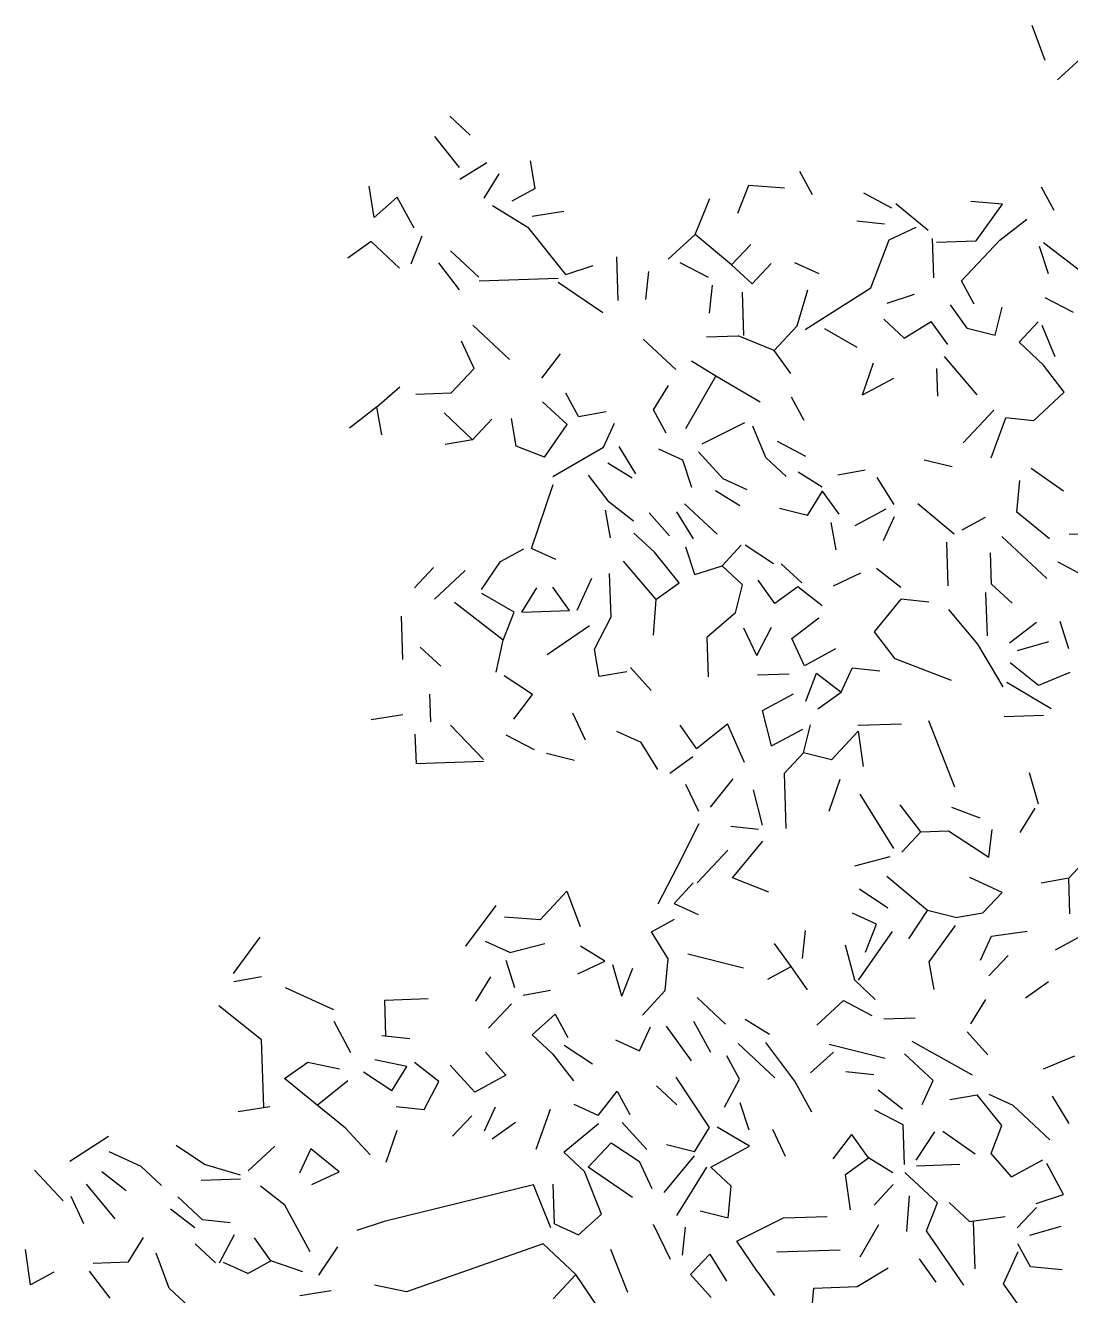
# Model space of a CAD drawing. Header units: metres. Extents: x 10 to 239, y 2 to 253.
# Drawn here: x 59.121 to 60.548, y 239.935 to 241.67 of the extents above; entities that cross this region are included whole.
import ezdxf

# ---------------------------------------------------------------- set-up
doc = ezdxf.new("R2010")
doc.units = ezdxf.units.M
doc.header["$MEASUREMENT"] = 0
doc.layers.add('bloques ARBOLES', color=7, linetype='Continuous', true_color=0xb8d897)

# ---------------------------------------------------------------- blocks, each defined once
blk = doc.blocks.new('arb-alz-77')
at = {"layer": 'bloques ARBOLES', "linetype": 'Continuous'}
for p, q in [((-3.5238, 11.8006), (-3.5649, 11.9114)), ((-3.4843, 11.7397), (-3.3997, 11.8172)), ((-5.3987, 11.6252), (-5.3344, 11.5651)), ((-5.3683, 11.4642), (-5.4463, 11.5614)), ((-5.3683, 11.4642), (-5.4463, 11.5614)), ((-5.367, 11.4269), (-5.2816, 11.4796)), ((-5.367, 11.4269), (-5.2816, 11.4796)), ((-5.1294, 11.3977), (-5.1448, 11.4843)), ((-5.1294, 11.3977), (-5.1448, 11.4843)), ((-4.2568, 11.3773), (-4.2967, 11.4507)), ((-5.637, 11.3057), (-5.6528, 11.4049)), ((-5.637, 11.3057), (-5.6528, 11.4049)), ((-5.2903, 11.3673), (-5.243, 11.4436)), ((-5.2903, 11.3673), (-5.243, 11.4436)), ((-4.4916, 11.3195), (-4.4572, 11.4078)), ((-4.4572, 11.4078), (-4.3448, 11.3992)), ((-4.4572, 11.4078), (-4.3448, 11.3992)), ((-4.4572, 11.4078), (-4.3448, 11.3992)), ((-5.637, 11.3057), (-5.5644, 11.3704)), ((-5.5113, 11.2727), (-5.5644, 11.3704)), ((-5.1294, 11.3977), (-5.2029, 11.3578)), ((-4.6263, 11.2527), (-4.5802, 11.3663)), ((-4.6263, 11.2527), (-4.5802, 11.3663)), ((-4.0063, 11.3359), (-4.0951, 11.3828)), ((-3.4953, 11.3282), (-3.5351, 11.4017)), ((-5.1501, 11.2723), (-5.2647, 11.3432)), ((-5.1388, 11.31), (-5.0399, 11.3259)), ((-3.8919, 11.265), (-3.9943, 11.3488)), ((-3.8919, 11.265), (-3.9943, 11.3488)), ((-3.6579, 11.3477), (-3.7578, 11.3568)), ((-3.6579, 11.3477), (-3.7578, 11.3568)), ((-3.7413, 11.2328), (-3.6579, 11.3477)), ((-3.7413, 11.2328), (-3.6579, 11.3477)), ((-4.0295, 11.2853), (-4.1171, 11.2948)), ((-4.0295, 11.2853), (-4.1171, 11.2948)), ((-4.0295, 11.2853), (-4.1171, 11.2948)), ((-3.6666, 11.2353), (-3.5816, 11.3005)), ((-3.6666, 11.2353), (-3.5816, 11.3005)), ((-5.52, 11.1603), (-5.4856, 11.2485)), ((-5.52, 11.1603), (-5.4856, 11.2485)), ((-5.52, 11.1603), (-5.4856, 11.2485)), ((-5.0332, 11.1269), (-5.1501, 11.2723)), ((-4.7109, 11.175), (-4.6263, 11.2527)), ((-4.7109, 11.175), (-4.6263, 11.2527)), ((-4.511, 11.157), (-4.6263, 11.2527)), ((-4.0154, 11.236), (-3.9295, 11.2762)), ((-4.0154, 11.236), (-3.9295, 11.2762)), ((-4.0154, 11.236), (-3.9295, 11.2762)), ((-5.6469, 11.2307), (-5.7199, 11.1784)), ((-5.6469, 11.2307), (-5.5569, 11.1465)), ((-5.6469, 11.2307), (-5.5569, 11.1465)), ((-5.6469, 11.2307), (-5.5569, 11.1465)), ((-4.511, 11.157), (-4.4509, 11.2213)), ((-4.511, 11.157), (-4.4509, 11.2213)), ((-4.0725, 11.0845), (-4.0154, 11.236)), ((-3.8744, 11.1162), (-3.8786, 11.2405)), ((-3.8744, 11.1162), (-3.8786, 11.2405)), ((-3.8656, 11.2286), (-3.7413, 11.2328)), ((-3.7868, 11.1067), (-3.6666, 11.2353)), ((-3.5135, 11.1284), (-3.5413, 11.2145)), ((-3.5135, 11.1284), (-3.5413, 11.2145)), ((-3.5293, 11.2275), (-3.3887, 11.1202)), ((-3.5293, 11.2275), (-3.3887, 11.1202)), ((-5.3068, 11.1177), (-5.3969, 11.2017)), ((-5.3068, 11.1177), (-5.3969, 11.2017)), ((-5.3068, 11.1177), (-5.3969, 11.2017)), ((-5.3068, 11.1177), (-5.3969, 11.2017)), ((-4.8685, 11.0452), (-4.873, 11.1821)), ((-4.8685, 11.0452), (-4.873, 11.1821)), ((-4.8685, 11.0452), (-4.873, 11.1821)), ((-5.3678, 11.0781), (-5.4329, 11.1632)), ((-5.3678, 11.0781), (-5.4329, 11.1632)), ((-5.0332, 11.1269), (-4.9468, 11.1546)), ((-5.0332, 11.1269), (-4.9468, 11.1546)), ((-4.7813, 11.0481), (-4.7718, 11.1357)), ((-4.5842, 11.1171), (-4.6731, 11.1639)), ((-4.4467, 11.0968), (-4.511, 11.157)), ((-4.4467, 11.0968), (-4.3866, 11.1611)), ((-4.4467, 11.0968), (-4.3866, 11.1611)), ((-4.2359, 11.1288), (-4.3118, 11.1637)), ((-4.2359, 11.1288), (-4.3118, 11.1637)), ((-5.0576, 11.1137), (-5.3065, 11.1052)), ((-5.0576, 11.1137), (-5.3065, 11.1052)), ((-4.9169, 11.0062), (-5.0571, 11.1011)), ((-4.9169, 11.0062), (-5.0571, 11.1011)), ((-4.5805, 11.0051), (-4.571, 11.0926)), ((-4.2798, 10.953), (-4.0725, 11.0845)), ((-3.7469, 11.0332), (-3.7868, 11.1067)), ((-4.4723, 10.934), (-4.4769, 11.0708)), ((-4.3051, 10.9646), (-4.2716, 11.0778)), ((-4.0211, 11.0364), (-3.9349, 11.0643)), ((-3.4347, 11.0065), (-3.5234, 11.0533)), ((-3.7693, 10.9578), (-3.8216, 11.0307)), ((-3.7693, 10.9578), (-3.8216, 11.0307)), ((-3.6813, 10.9358), (-3.6595, 11.0237)), ((-3.6813, 10.9358), (-3.6595, 11.0237)), ((-5.2109, 10.8593), (-5.3267, 10.9674)), ((-4.3773, 10.8874), (-4.3051, 10.9646)), ((-4.3773, 10.8874), (-4.3051, 10.9646)), ((-4.3773, 10.8874), (-4.3051, 10.9646)), ((-4.3773, 10.8874), (-4.3051, 10.9646)), ((-3.9675, 10.9261), (-4.0318, 10.9864)), ((-3.9675, 10.9261), (-4.0318, 10.9864)), ((-3.9675, 10.9261), (-4.0318, 10.9864)), ((-3.9675, 10.9261), (-3.8822, 10.9788)), ((-3.8299, 10.9059), (-3.8822, 10.9788)), ((-3.6059, 10.9134), (-3.5458, 10.9778)), ((-3.4923, 10.8675), (-3.5328, 10.9657)), ((-4.5905, 10.9301), (-4.491, 10.9334)), ((-4.3773, 10.8874), (-4.491, 10.9334)), ((-4.116, 10.8962), (-4.2177, 10.955)), ((-3.7693, 10.9578), (-3.6813, 10.9358)), ((-3.7693, 10.9578), (-3.6813, 10.9358)), ((-5.322, 10.8307), (-5.3623, 10.9164)), ((-5.322, 10.8307), (-5.3623, 10.9164)), ((-5.322, 10.8307), (-5.3623, 10.9164)), ((-4.6866, 10.8271), (-4.7895, 10.9233)), ((-4.6866, 10.8271), (-4.7895, 10.9233)), ((-4.6866, 10.8271), (-4.7895, 10.9233)), ((-4.3251, 10.8145), (-4.3773, 10.8874)), ((-4.3251, 10.8145), (-4.3773, 10.8874)), ((-4.3251, 10.8145), (-4.3773, 10.8874)), ((-3.5287, 10.8414), (-3.6059, 10.9134)), ((-5.1092, 10.8005), (-5.0496, 10.8772)), ((-5.1092, 10.8005), (-5.0496, 10.8772)), ((-4.5613, 10.8065), (-4.6378, 10.8538)), ((-4.5613, 10.8065), (-4.6378, 10.8538)), ((-4.5613, 10.8065), (-4.6378, 10.8538)), ((-4.0986, 10.7474), (-4.0645, 10.8481)), ((-3.7373, 10.7471), (-3.841, 10.8682)), ((-3.7373, 10.7471), (-3.841, 10.8682)), ((-3.7373, 10.7471), (-3.841, 10.8682)), ((-5.3941, 10.7534), (-5.322, 10.8307)), ((-5.3941, 10.7534), (-5.322, 10.8307)), ((-5.3941, 10.7534), (-5.322, 10.8307)), ((-4.6555, 10.6414), (-4.5613, 10.8065)), ((-4.6555, 10.6414), (-4.5613, 10.8065)), ((-4.6555, 10.6414), (-4.5613, 10.8065)), ((-4.4216, 10.724), (-4.5613, 10.8065)), ((-4.4216, 10.724), (-4.5613, 10.8065)), ((-3.8618, 10.7429), (-3.8647, 10.83)), ((-3.4635, 10.7564), (-3.5287, 10.8414)), ((-5.6294, 10.7082), (-5.5566, 10.7729)), ((-5.6294, 10.7082), (-5.5566, 10.7729)), ((-5.6294, 10.7082), (-5.5566, 10.7729)), ((-4.7571, 10.7002), (-4.7098, 10.7765)), ((-4.0986, 10.7474), (-4.0007, 10.8005)), ((-4.0986, 10.7474), (-4.0007, 10.8005)), ((-5.506, 10.7496), (-5.3941, 10.7534)), ((-5.0295, 10.6536), (-5.1067, 10.7258)), ((-5.0295, 10.6536), (-5.1067, 10.7258)), ((-5.0295, 10.6536), (-5.1067, 10.7258)), ((-5.0295, 10.6536), (-5.1067, 10.7258)), ((-5.0295, 10.6536), (-5.1067, 10.7258)), ((-5.0295, 10.6536), (-5.1067, 10.7258)), ((-4.9931, 10.6798), (-5.0329, 10.7532)), ((-4.9931, 10.6798), (-5.0329, 10.7532)), ((-4.2825, 10.6664), (-4.3224, 10.7397)), ((-4.2825, 10.6664), (-4.3224, 10.7397)), ((-4.2825, 10.6664), (-4.3224, 10.7397)), ((-3.5602, 10.6659), (-3.4635, 10.7564)), ((-3.5602, 10.6659), (-3.4635, 10.7564)), ((-5.6294, 10.7082), (-5.7143, 10.643)), ((-5.6294, 10.7082), (-5.7143, 10.643)), ((-5.6294, 10.7082), (-5.7143, 10.643)), ((-5.6294, 10.7082), (-5.7143, 10.643)), ((-5.6294, 10.7082), (-5.6139, 10.6214)), ((-5.3269, 10.6061), (-5.4169, 10.6904)), ((-4.9931, 10.6798), (-4.9064, 10.6952)), ((-4.7172, 10.6268), (-4.7571, 10.7002)), ((-4.7172, 10.6268), (-4.7571, 10.7002)), ((-3.782, 10.5961), (-3.6858, 10.699)), ((-5.3269, 10.6061), (-5.2668, 10.6705)), ((-5.3269, 10.6061), (-5.2668, 10.6705)), ((-5.1892, 10.586), (-5.2046, 10.6727)), ((-5.1892, 10.586), (-5.2046, 10.6727)), ((-5.1009, 10.5516), (-5.0295, 10.6536)), ((-4.9151, 10.5828), (-4.8802, 10.6587)), ((-4.604, 10.5933), (-4.4694, 10.6601)), ((-4.4032, 10.5502), (-4.4439, 10.6485)), ((-3.6933, 10.5493), (-3.6477, 10.6754)), ((-3.6933, 10.5493), (-3.6477, 10.6754)), ((-3.6933, 10.5493), (-3.6477, 10.6754)), ((-3.5602, 10.6659), (-3.6477, 10.6754)), ((-3.5602, 10.6659), (-3.6477, 10.6754)), ((-5.3269, 10.6061), (-5.4136, 10.5908)), ((-5.1009, 10.5516), (-5.1892, 10.586)), ((-5.1009, 10.5516), (-5.1892, 10.586)), ((-5.0739, 10.4902), (-4.9151, 10.5828)), ((-4.8126, 10.499), (-4.8653, 10.5845)), ((-4.8126, 10.499), (-4.8653, 10.5845)), ((-4.6645, 10.5414), (-4.7405, 10.5763)), ((-4.6645, 10.5414), (-4.7405, 10.5763)), ((-4.6645, 10.5414), (-4.7405, 10.5763)), ((-4.5381, 10.4834), (-4.6156, 10.568)), ((-4.3677, 10.6012), (-4.2788, 10.5544)), ((-4.901, 10.5334), (-4.8246, 10.4861)), ((-4.901, 10.5334), (-4.8246, 10.4861)), ((-4.6368, 10.4551), (-4.6645, 10.5414)), ((-4.339, 10.4901), (-4.4032, 10.5502)), ((-4.339, 10.4901), (-4.4032, 10.5502)), ((-3.8169, 10.5202), (-3.9047, 10.5421)), ((-4.8967, 10.4091), (-4.9619, 10.494)), ((-4.8967, 10.4091), (-4.9619, 10.494)), ((-4.8967, 10.4091), (-4.9619, 10.494)), ((-4.2257, 10.4566), (-4.302, 10.5038)), ((-4.2257, 10.4566), (-4.302, 10.5038)), ((-4.1771, 10.4956), (-4.0905, 10.511)), ((-4.1771, 10.4956), (-4.0905, 10.511)), ((-4.1771, 10.4956), (-4.0905, 10.511)), ((-4.1771, 10.4956), (-4.0905, 10.511)), ((-4.1771, 10.4956), (-4.0905, 10.511)), ((-3.9997, 10.4019), (-4.0523, 10.4873)), ((-3.5675, 10.5162), (-3.4655, 10.4449)), ((-5.141, 10.2638), (-5.0731, 10.4654)), ((-5.141, 10.2638), (-5.0731, 10.4654)), ((-4.4853, 10.3979), (-4.5616, 10.4452)), ((-4.4853, 10.3979), (-4.5616, 10.4452)), ((-4.4853, 10.3979), (-4.5616, 10.4452)), ((-4.4622, 10.4486), (-4.5381, 10.4834)), ((-4.2725, 10.3677), (-4.2252, 10.4442)), ((-4.1729, 10.3711), (-4.2252, 10.4442)), ((-4.1729, 10.3711), (-4.2252, 10.4442)), ((-4.1729, 10.3711), (-4.2252, 10.4442)), ((-3.6127, 10.3776), (-3.6036, 10.4776)), ((-3.6127, 10.3776), (-3.6036, 10.4776)), ((-3.6127, 10.3776), (-3.6036, 10.4776)), ((-3.6127, 10.3776), (-3.6036, 10.4776)), ((-4.8199, 10.3493), (-4.8967, 10.4091)), ((-4.8199, 10.3493), (-4.8967, 10.4091)), ((-4.557, 10.3085), (-4.6599, 10.4045)), ((-3.8097, 10.3087), (-3.925, 10.4044)), ((-3.8097, 10.3087), (-3.925, 10.4044)), ((-3.8097, 10.3087), (-3.925, 10.4044)), ((-4.893, 10.2971), (-4.9084, 10.3837)), ((-4.7063, 10.3033), (-4.771, 10.3759)), ((-4.7063, 10.3033), (-4.771, 10.3759)), ((-4.7063, 10.3033), (-4.771, 10.3759)), ((-4.6313, 10.2934), (-4.684, 10.3788)), ((-4.2725, 10.3677), (-4.3605, 10.3897)), ((-4.2725, 10.3677), (-4.3605, 10.3897)), ((-4.2725, 10.3677), (-4.3605, 10.3897)), ((-4.1221, 10.3356), (-4.0242, 10.3887)), ((-4.1221, 10.3356), (-4.0242, 10.3887)), ((-4.0332, 10.2887), (-3.9984, 10.3645)), ((-3.5102, 10.294), (-3.6127, 10.3776)), ((-4.1817, 10.2588), (-4.1971, 10.3454)), ((-3.7852, 10.3219), (-3.7118, 10.3618)), ((-3.7852, 10.3219), (-3.7118, 10.3618)), ((-3.7852, 10.3219), (-3.7118, 10.3618)), ((-3.7852, 10.3219), (-3.7118, 10.3618)), ((-3.7852, 10.3219), (-3.7118, 10.3618)), ((-3.7852, 10.3219), (-3.7118, 10.3618)), ((-4.7544, 10.2519), (-4.8187, 10.312)), ((-4.7544, 10.2519), (-4.8187, 10.312)), ((-3.5185, 10.1691), (-3.6599, 10.3013)), ((-3.5185, 10.1691), (-3.6599, 10.3013)), ((-3.5185, 10.1691), (-3.6599, 10.3013)), ((-3.5185, 10.1691), (-3.6599, 10.3013)), ((-3.4484, 10.3085), (-3.3614, 10.3114)), ((-3.4484, 10.3085), (-3.3614, 10.3114)), ((-5.2392, 10.223), (-5.1658, 10.2629)), ((-5.0651, 10.2289), (-5.141, 10.2638)), ((-5.0651, 10.2289), (-5.141, 10.2638)), ((-4.6764, 10.1549), (-4.7544, 10.2519)), ((-4.6275, 10.1814), (-4.6552, 10.2676)), ((-4.6275, 10.1814), (-4.6552, 10.2676)), ((-4.5412, 10.2093), (-4.4811, 10.2736)), ((-4.5412, 10.2093), (-4.4811, 10.2736)), ((-4.3794, 10.2148), (-4.4687, 10.274)), ((-4.3794, 10.2148), (-4.4687, 10.274)), ((-3.8291, 10.146), (-3.8337, 10.283)), ((-3.6923, 10.1507), (-3.6956, 10.2503)), ((-3.6923, 10.1507), (-3.6956, 10.2503)), ((-3.6923, 10.1507), (-3.6956, 10.2503)), ((-5.2985, 10.1338), (-5.2392, 10.223)), ((-5.2985, 10.1338), (-5.2392, 10.223)), ((-5.2985, 10.1338), (-5.2392, 10.223)), ((-5.2985, 10.1338), (-5.2392, 10.223)), ((-5.2985, 10.1338), (-5.2392, 10.223)), ((-4.8531, 10.2237), (-4.7494, 10.1026)), ((-4.8531, 10.2237), (-4.7494, 10.1026)), ((-4.6275, 10.1814), (-4.5412, 10.2093)), ((-4.4769, 10.1492), (-4.5412, 10.2093)), ((-4.2903, 10.1555), (-4.3546, 10.2156)), ((-4.2903, 10.1555), (-4.3546, 10.2156)), ((-4.2903, 10.1555), (-4.3546, 10.2156)), ((-3.3053, 10.1263), (-3.4828, 10.22)), ((-5.5104, 10.1392), (-5.4503, 10.2035)), ((-5.5104, 10.1392), (-5.4503, 10.2035)), ((-5.447, 10.1039), (-5.3504, 10.1944)), ((-5.447, 10.1039), (-5.3504, 10.1944)), ((-5.447, 10.1039), (-5.3504, 10.1944)), ((-4.9974, 10.0692), (-4.951, 10.1704)), ((-4.8907, 10.048), (-4.8954, 10.1849)), ((-4.1903, 10.1463), (-4.1045, 10.1866)), ((-3.9784, 10.141), (-4.0551, 10.2007)), ((-3.9784, 10.141), (-4.0551, 10.2007)), ((-3.9784, 10.141), (-4.0551, 10.2007)), ((-5.1715, 10.0633), (-5.1244, 10.1398)), ((-5.0222, 10.0684), (-5.0745, 10.1415)), ((-4.7494, 10.1026), (-4.6764, 10.1549)), ((-4.4989, 10.0612), (-4.4769, 10.1492)), ((-4.3752, 10.0902), (-4.4275, 10.1633)), ((-4.3023, 10.1425), (-4.3752, 10.0902)), ((-4.2256, 10.0829), (-4.3023, 10.1425)), ((-4.2256, 10.0829), (-4.3023, 10.1425)), ((-3.7055, 9.9883), (-3.7101, 10.1253)), ((-3.7055, 9.9883), (-3.7101, 10.1253)), ((-3.7055, 9.9883), (-3.7101, 10.1253)), ((-3.7055, 9.9883), (-3.7101, 10.1253)), ((-3.628, 10.0907), (-3.6923, 10.1507)), ((-5.2308, 9.9742), (-5.3843, 10.0936)), ((-5.2308, 9.9742), (-5.3843, 10.0936)), ((-5.2308, 9.9742), (-5.3843, 10.0936)), ((-5.1964, 10.0625), (-5.298, 10.1214)), ((-4.7494, 10.1026), (-4.758, 9.9902)), ((-4.0609, 10.0013), (-3.9771, 10.1036)), ((-3.8896, 10.0942), (-3.9771, 10.1036)), ((-3.8896, 10.0942), (-3.9771, 10.1036)), ((-5.5464, 9.9138), (-5.551, 10.0505)), ((-5.5464, 9.9138), (-5.551, 10.0505)), ((-5.2308, 9.9742), (-5.1964, 10.0625)), ((-5.1715, 10.0633), (-5.0222, 10.0684)), ((-5.1715, 10.0633), (-5.0222, 10.0684)), ((-5.1715, 10.0633), (-5.0222, 10.0684)), ((-5.1715, 10.0633), (-5.0222, 10.0684)), ((-5.1715, 10.0633), (-5.0222, 10.0684)), ((-4.9435, 9.9465), (-4.8907, 10.048)), ((-4.9435, 9.9465), (-4.8907, 10.048)), ((-4.9435, 9.9465), (-4.8907, 10.048)), ((-4.4989, 10.0612), (-4.5897, 9.9834)), ((-4.3216, 9.98), (-4.2367, 10.0452)), ((-3.7357, 9.9624), (-3.8265, 10.0715)), ((-3.7357, 9.9624), (-3.8265, 10.0715)), ((-5.0922, 9.929), (-4.9584, 10.0208)), ((-4.432, 9.9265), (-4.4723, 10.0122)), ((-4.432, 9.9265), (-4.4723, 10.0122)), ((-4.432, 9.9265), (-4.4723, 10.0122)), ((-4.432, 9.9265), (-4.4723, 10.0122)), ((-4.432, 9.9265), (-4.4723, 10.0122)), ((-4.432, 9.9265), (-4.3851, 10.0152)), ((-3.6362, 9.9659), (-3.5512, 10.0309)), ((-3.6362, 9.9659), (-3.5512, 10.0309)), ((-3.6362, 9.9659), (-3.5512, 10.0309)), ((-3.4486, 9.9472), (-3.4765, 10.0334)), ((-3.4486, 9.9472), (-3.4765, 10.0334)), ((-5.2523, 9.8739), (-5.2308, 9.9742)), ((-4.5897, 9.9834), (-4.5855, 9.8589)), ((-4.5897, 9.9834), (-4.5855, 9.8589)), ((-4.5897, 9.9834), (-4.5855, 9.8589)), ((-4.2815, 9.8942), (-4.3216, 9.98)), ((-3.9957, 9.9163), (-4.0609, 10.0013)), ((-3.9957, 9.9163), (-4.0609, 10.0013)), ((-3.6105, 9.9417), (-3.5118, 9.9701)), ((-3.6105, 9.9417), (-3.5118, 9.9701)), ((-5.4274, 9.8929), (-5.4917, 9.953)), ((-4.928, 9.86), (-4.9435, 9.9465)), ((-4.1836, 9.9473), (-4.2815, 9.8942)), ((-4.1836, 9.9473), (-4.2815, 9.8942)), ((-3.6564, 9.8281), (-3.7357, 9.9624)), ((-3.6564, 9.8281), (-3.7357, 9.9624)), ((-3.6564, 9.8281), (-3.7357, 9.9624)), ((-4.7647, 9.8156), (-4.8294, 9.8881)), ((-4.7647, 9.8156), (-4.8294, 9.8881)), ((-4.1666, 9.8108), (-4.1318, 9.8869)), ((-4.0442, 9.8772), (-4.1318, 9.8869)), ((-4.0442, 9.8772), (-4.1318, 9.8869)), ((-3.819, 9.8475), (-3.9957, 9.9163)), ((-3.819, 9.8475), (-3.9957, 9.9163)), ((-3.819, 9.8475), (-3.9957, 9.9163)), ((-3.819, 9.8475), (-3.9957, 9.9163)), ((-3.819, 9.8475), (-3.9957, 9.9163)), ((-3.819, 9.8475), (-3.9957, 9.9163)), ((-3.819, 9.8475), (-3.9957, 9.9163)), ((-3.5445, 9.8318), (-3.634, 9.9036)), ((-3.5445, 9.8318), (-3.634, 9.9036)), ((-5.1378, 9.803), (-5.227, 9.8622)), ((-4.8414, 9.8752), (-4.928, 9.86)), ((-4.8414, 9.8752), (-4.928, 9.86)), ((-4.8414, 9.8752), (-4.928, 9.86)), ((-4.3304, 9.8676), (-4.4299, 9.8642)), ((-4.2778, 9.7822), (-4.2433, 9.8705)), ((-4.2433, 9.8705), (-4.1666, 9.8108)), ((-3.4461, 9.8726), (-3.5445, 9.8318)), ((-5.4587, 9.7174), (-5.4617, 9.8045)), ((-5.4587, 9.7174), (-5.4617, 9.8045)), ((-5.4587, 9.7174), (-5.4617, 9.8045)), ((-4.4137, 9.7526), (-4.3158, 9.8058)), ((-4.2395, 9.7585), (-4.1666, 9.8108)), ((-4.2395, 9.7585), (-4.1666, 9.8108)), ((-4.2395, 9.7585), (-4.1666, 9.8108)), ((-3.5047, 9.7585), (-3.6444, 9.8411)), ((-3.5047, 9.7585), (-3.6444, 9.8411)), ((-3.5047, 9.7585), (-3.6444, 9.8411)), ((-5.1975, 9.7262), (-5.1378, 9.803)), ((-5.5467, 9.7394), (-5.6459, 9.7235)), ((-5.5467, 9.7394), (-5.6459, 9.7235)), ((-4.9711, 9.6591), (-5.0113, 9.745)), ((-4.9711, 9.6591), (-5.0113, 9.745)), ((-4.385, 9.6415), (-4.4137, 9.7526)), ((-3.6532, 9.7347), (-3.5288, 9.7389)), ((-3.6532, 9.7347), (-3.5288, 9.7389)), ((-3.6532, 9.7347), (-3.5288, 9.7389)), ((-5.2928, 9.5984), (-5.3962, 9.707)), ((-5.2928, 9.5984), (-5.3962, 9.707)), ((-4.7965, 9.6527), (-4.8724, 9.6873)), ((-4.7965, 9.6527), (-4.8724, 9.6873)), ((-4.7965, 9.6527), (-4.8724, 9.6873)), ((-4.7965, 9.6527), (-4.8724, 9.6873)), ((-4.6214, 9.6335), (-4.6737, 9.7066)), ((-4.6214, 9.6335), (-4.5244, 9.7116)), ((-4.4704, 9.5888), (-4.5244, 9.7116)), ((-4.385, 9.6415), (-4.2872, 9.6947)), ((-4.385, 9.6415), (-4.2872, 9.6947)), ((-4.2847, 9.6201), (-4.2627, 9.7079)), ((-4.1967, 9.5981), (-4.1126, 9.6881)), ((-4.1967, 9.5981), (-4.1126, 9.6881)), ((-4.1132, 9.7068), (-3.9763, 9.7115)), ((-4.1132, 9.7068), (-3.9763, 9.7115)), ((-4.1132, 9.7068), (-3.9763, 9.7115)), ((-4.1132, 9.7068), (-3.9763, 9.7115)), ((-4.1132, 9.7068), (-3.9763, 9.7115)), ((-4.1132, 9.7068), (-3.9763, 9.7115)), ((-4.1126, 9.6881), (-4.0964, 9.5765)), ((-4.1126, 9.6881), (-4.0964, 9.5765)), ((-3.8076, 9.5117), (-3.8895, 9.7205)), ((-5.5041, 9.5851), (-5.5073, 9.6784)), ((-5.1319, 9.6288), (-5.2208, 9.6756)), ((-4.7437, 9.5672), (-4.7965, 9.6527)), ((-4.7437, 9.5672), (-4.7965, 9.6527)), ((-4.7437, 9.5672), (-4.7965, 9.6527)), ((-5.0063, 9.5957), (-5.0943, 9.6175)), ((-5.0063, 9.5957), (-5.0943, 9.6175)), ((-4.7061, 9.556), (-4.633, 9.6083)), ((-4.7061, 9.556), (-4.633, 9.6083)), ((-4.3448, 9.5558), (-4.2847, 9.6201)), ((-4.3448, 9.5558), (-4.2847, 9.6201)), ((-4.1967, 9.5981), (-4.2847, 9.6201)), ((-5.2926, 9.5921), (-5.5041, 9.5851)), ((-4.5777, 9.4482), (-4.5061, 9.5378)), ((-4.5777, 9.4482), (-4.5061, 9.5378)), ((-4.5777, 9.4482), (-4.5061, 9.5378)), ((-4.3389, 9.3816), (-4.3448, 9.5558)), ((-4.3389, 9.3816), (-4.3448, 9.5558)), ((-4.3389, 9.3816), (-4.3448, 9.5558)), ((-4.3389, 9.3816), (-4.3448, 9.5558)), ((-4.3389, 9.3816), (-4.3448, 9.5558)), ((-4.3389, 9.3816), (-4.3448, 9.5558)), ((-4.2038, 9.4359), (-4.1697, 9.5367)), ((-3.5443, 9.4581), (-3.5725, 9.5569)), ((-4.6147, 9.4345), (-4.655, 9.5203)), ((-4.6147, 9.4345), (-4.655, 9.5203)), ((-4.414, 9.3915), (-4.4427, 9.5027)), ((-4.414, 9.3915), (-4.4427, 9.5027)), ((-4.414, 9.3915), (-4.4427, 9.5027)), ((-4.0005, 9.3183), (-4.1059, 9.489)), ((-4.0005, 9.3183), (-4.1059, 9.489)), ((-3.915, 9.3709), (-3.9802, 9.4559)), ((-3.915, 9.3709), (-3.9802, 9.4559)), ((-3.915, 9.3709), (-3.9802, 9.4559)), ((-3.8181, 9.4489), (-3.7297, 9.4146)), ((-3.5563, 9.4453), (-3.6036, 9.369)), ((-3.5563, 9.4453), (-3.6036, 9.369)), ((-3.5563, 9.4453), (-3.6036, 9.369)), ((-4.6834, 9.2579), (-4.6134, 9.3971)), ((-4.6834, 9.2579), (-4.6134, 9.3971)), ((-4.6834, 9.2579), (-4.6134, 9.3971)), ((-4.426, 9.3787), (-4.5135, 9.3881)), ((-4.426, 9.3787), (-4.5135, 9.3881)), ((-3.9751, 9.3066), (-3.915, 9.3709)), ((-3.9751, 9.3066), (-3.915, 9.3709)), ((-3.915, 9.3709), (-3.8279, 9.3739)), ((-3.915, 9.3709), (-3.8279, 9.3739)), ((-3.8279, 9.3739), (-3.7005, 9.291)), ((-3.7005, 9.291), (-3.691, 9.3785)), ((-3.7005, 9.291), (-3.691, 9.3785)), ((-4.508, 9.2264), (-4.4123, 9.3417)), ((-4.508, 9.2264), (-4.4123, 9.3417)), ((-4.6196, 9.2102), (-4.5234, 9.313)), ((-4.6196, 9.2102), (-4.5234, 9.313)), ((-4.1231, 9.2642), (-4.012, 9.293)), ((-4.1231, 9.2642), (-4.012, 9.293)), ((-4.1231, 9.2642), (-4.012, 9.293)), ((-3.4492, 9.2247), (-3.3651, 9.3148)), ((-4.742, 9.1437), (-4.6834, 9.2579)), ((-4.632, 9.2098), (-4.6922, 9.1454)), ((-4.3944, 9.1804), (-4.508, 9.2264)), ((-4.3944, 9.1804), (-4.508, 9.2264)), ((-3.8941, 9.1226), (-4.0224, 9.2304)), ((-3.8941, 9.1226), (-4.0224, 9.2304)), ((-3.6595, 9.1802), (-3.7607, 9.2266)), ((-3.6595, 9.1802), (-3.7607, 9.2266)), ((-3.4492, 9.2247), (-3.5359, 9.2094)), ((-3.4492, 9.2247), (-3.5359, 9.2094)), ((-3.4454, 9.1128), (-3.4492, 9.2247)), ((-3.4454, 9.1128), (-3.4492, 9.2247)), ((-3.4454, 9.1128), (-3.4492, 9.2247)), ((-3.4454, 9.1128), (-3.4492, 9.2247)), ((-5.1139, 9.0938), (-5.0298, 9.1838)), ((-5.1139, 9.0938), (-5.0298, 9.1838)), ((-5.0298, 9.1838), (-4.9886, 9.0731)), ((-5.0298, 9.1838), (-4.9886, 9.0731)), ((-4.0189, 9.1308), (-4.1082, 9.19)), ((-4.0189, 9.1308), (-4.1082, 9.19)), ((-4.0189, 9.1308), (-4.1082, 9.19)), ((-4.0189, 9.1308), (-4.1082, 9.19)), ((-4.0189, 9.1308), (-4.1082, 9.19)), ((-4.0189, 9.1308), (-4.1082, 9.19)), ((-4.0189, 9.1308), (-4.1082, 9.19)), ((-3.7195, 9.116), (-3.6595, 9.1802)), ((-5.3479, 9.0111), (-5.2525, 9.139)), ((-5.3479, 9.0111), (-5.2525, 9.139)), ((-4.6922, 9.1454), (-4.6161, 9.1106)), ((-4.6922, 9.1454), (-4.6161, 9.1106)), ((-4.6922, 9.1454), (-4.6161, 9.1106)), ((-5.1139, 9.0938), (-5.2262, 9.1024)), ((-5.1139, 9.0938), (-5.2262, 9.1024)), ((-4.7639, 9.0558), (-4.6905, 9.0957)), ((-4.0546, 9.0797), (-4.1305, 9.1146)), ((-3.9534, 9.0333), (-3.8941, 9.1226)), ((-3.8063, 9.1006), (-3.8941, 9.1226)), ((-3.8063, 9.1006), (-3.8941, 9.1226)), ((-3.8063, 9.1006), (-3.8941, 9.1226)), ((-3.8063, 9.1006), (-3.7195, 9.116)), ((-3.8063, 9.1006), (-3.7195, 9.116)), ((-4.7111, 8.9703), (-4.7639, 9.0558)), ((-4.7111, 8.9703), (-4.7639, 9.0558)), ((-4.2877, 8.9722), (-4.2782, 9.0598)), ((-4.111, 8.9035), (-4.004, 9.0565)), ((-4.089, 8.9914), (-4.0546, 9.0797)), ((-4.089, 8.9914), (-4.0546, 9.0797)), ((-4.089, 8.9914), (-4.0546, 9.0797)), ((-3.8887, 8.9608), (-3.8055, 9.0757)), ((-3.8887, 8.9608), (-3.8055, 9.0757)), ((-3.6922, 9.0422), (-3.5806, 9.0584)), ((-6.0797, 8.9241), (-5.9964, 9.039)), ((-6.0797, 8.9241), (-5.9964, 9.039)), ((-5.2101, 8.9909), (-5.286, 9.0257)), ((-5.2101, 8.9909), (-5.286, 9.0257)), ((-5.2101, 8.9909), (-5.0989, 9.0195)), ((-5.2101, 8.9909), (-5.0989, 9.0195)), ((-4.9102, 8.9636), (-4.9866, 9.0109)), ((-4.9102, 8.9636), (-4.9866, 9.0109)), ((-4.3241, 8.9461), (-4.3765, 9.0191)), ((-4.3241, 8.9461), (-4.3765, 9.0191)), ((-4.1233, 8.9031), (-4.1522, 9.0142)), ((-4.1233, 8.9031), (-4.1522, 9.0142)), ((-4.1233, 8.9031), (-4.1522, 9.0142)), ((-3.7269, 8.9663), (-3.6922, 9.0422)), ((-3.7269, 8.9663), (-3.6922, 9.0422)), ((-3.7269, 8.9663), (-3.6922, 9.0422)), ((-3.7269, 8.9663), (-3.6922, 9.0422)), ((-3.4915, 8.9991), (-3.418, 9.039)), ((-3.4915, 8.9991), (-3.418, 9.039)), ((-3.4915, 8.9991), (-3.418, 9.039)), ((-3.4915, 8.9991), (-3.418, 9.039)), ((-3.4915, 8.9991), (-3.418, 9.039)), ((-3.4915, 8.9991), (-3.418, 9.039)), ((-5.1939, 8.8793), (-5.2216, 8.9656)), ((-5.1939, 8.8793), (-5.2216, 8.9656)), ((-4.996, 8.9235), (-4.9102, 8.9636)), ((-4.996, 8.9235), (-4.9102, 8.9636)), ((-4.7202, 8.8705), (-4.7111, 8.9703)), ((-4.7202, 8.8705), (-4.7111, 8.9703)), ((-4.4735, 8.9411), (-4.6493, 8.985)), ((-4.4735, 8.9411), (-4.6493, 8.985)), ((-4.4735, 8.9411), (-4.6493, 8.985)), ((-3.7005, 8.9173), (-3.6403, 8.9817)), ((-3.7005, 8.9173), (-3.6403, 8.9817)), ((-3.7005, 8.9173), (-3.6403, 8.9817)), ((-4.8566, 8.8534), (-4.8849, 8.9521)), ((-4.8566, 8.8534), (-4.8222, 8.9417)), ((-4.8566, 8.8534), (-4.8222, 8.9417)), ((-4.3975, 8.9062), (-4.3241, 8.9461)), ((-4.3975, 8.9062), (-4.3241, 8.9461)), ((-4.2718, 8.8731), (-4.3241, 8.9461)), ((-4.2718, 8.8731), (-4.3241, 8.9461)), ((-3.8734, 8.8741), (-3.8887, 8.9608)), ((-3.8734, 8.8741), (-3.8887, 8.9608)), ((-6.0789, 8.8993), (-5.9921, 8.9147)), ((-5.317, 8.8377), (-5.2697, 8.9142)), ((-5.317, 8.8377), (-5.2697, 8.9142)), ((-4.059, 8.843), (-4.1233, 8.9031)), ((-4.059, 8.843), (-4.1233, 8.9031)), ((-4.059, 8.843), (-4.1233, 8.9031)), ((-3.5129, 8.8987), (-3.5859, 8.8464)), ((-3.5129, 8.8987), (-3.5859, 8.8464)), ((-3.5129, 8.8987), (-3.5859, 8.8464)), ((-5.7644, 8.8103), (-5.9163, 8.8798)), ((-5.6035, 8.8406), (-5.4667, 8.8453)), ((-5.6035, 8.8406), (-5.4667, 8.8453)), ((-5.6035, 8.8406), (-5.4667, 8.8453)), ((-5.6035, 8.8406), (-5.4667, 8.8453)), ((-5.0815, 8.8707), (-5.1681, 8.8553)), ((-5.0815, 8.8707), (-5.1681, 8.8553)), ((-4.7923, 8.7932), (-4.7202, 8.8705)), ((-4.5299, 8.7647), (-4.6198, 8.8489)), ((-4.5299, 8.7647), (-4.6198, 8.8489)), ((-4.5299, 8.7647), (-4.6198, 8.8489)), ((-4.5299, 8.7647), (-4.6198, 8.8489)), ((-5.9917, 8.7153), (-6.1262, 8.823)), ((-5.5997, 8.7286), (-5.6035, 8.8406)), ((-5.2767, 8.752), (-5.2046, 8.8292)), ((-4.2432, 8.762), (-4.1587, 8.8396)), ((-4.2432, 8.762), (-4.1587, 8.8396)), ((-4.2432, 8.762), (-4.1587, 8.8396)), ((-4.1587, 8.8396), (-4.07, 8.7927)), ((-4.1587, 8.8396), (-4.07, 8.7927)), ((-3.7576, 8.7659), (-3.7103, 8.8422)), ((-5.7101, 8.6751), (-5.7632, 8.7729)), ((-5.7101, 8.6751), (-5.7632, 8.7729)), ((-5.1391, 8.7316), (-5.0666, 8.7964)), ((-5.1391, 8.7316), (-5.0666, 8.7964)), ((-5.0666, 8.7964), (-5.0267, 8.7231)), ((-5.0666, 8.7964), (-5.0267, 8.7231)), ((-4.5766, 8.676), (-4.6298, 8.7738)), ((-4.5766, 8.676), (-4.6298, 8.7738)), ((-4.5766, 8.676), (-4.6298, 8.7738)), ((-4.3916, 8.7321), (-4.4681, 8.7793)), ((-4.0322, 8.7816), (-3.9327, 8.7849)), ((-4.0322, 8.7816), (-3.9327, 8.7849)), ((-5.5247, 8.7186), (-5.6123, 8.7281)), ((-5.0748, 8.6716), (-5.1391, 8.7316)), ((-5.0748, 8.6716), (-5.1391, 8.7316)), ((-5.0748, 8.6716), (-5.1391, 8.7316)), ((-5.0748, 8.6716), (-5.1391, 8.7316)), ((-5.0748, 8.6716), (-5.1391, 8.7316)), ((-4.801, 8.6808), (-4.7661, 8.7567)), ((-4.801, 8.6808), (-4.7661, 8.7567)), ((-4.638, 8.6489), (-4.7164, 8.7584)), ((-4.638, 8.6489), (-4.7164, 8.7584)), ((-4.638, 8.6489), (-4.7164, 8.7584)), ((-4.638, 8.6489), (-4.7164, 8.7584)), ((-4.638, 8.6489), (-4.7164, 8.7584)), ((-3.7045, 8.668), (-3.7692, 8.7406)), ((-5.9846, 8.5039), (-5.9917, 8.7153)), ((-5.9846, 8.5039), (-5.9917, 8.7153)), ((-5.9846, 8.5039), (-5.9917, 8.7153)), ((-5.9846, 8.5039), (-5.9917, 8.7153)), ((-4.9491, 8.6384), (-5.0382, 8.6978)), ((-4.9491, 8.6384), (-5.0382, 8.6978)), ((-4.9491, 8.6384), (-5.0382, 8.6978)), ((-4.8769, 8.7157), (-4.801, 8.6808)), ((-4.3746, 8.5956), (-4.4903, 8.7037)), ((-4.312, 8.5853), (-4.4034, 8.7067)), ((-4.312, 8.5853), (-4.4034, 8.7067)), ((-4.0279, 8.6571), (-4.2038, 8.701)), ((-4.0279, 8.6571), (-4.2038, 8.701)), ((-4.0279, 8.6571), (-4.2038, 8.701)), ((-4.0279, 8.6571), (-4.2038, 8.701)), ((-3.7521, 8.6042), (-3.9425, 8.7099)), ((-3.7521, 8.6042), (-3.9425, 8.7099)), ((-3.7521, 8.6042), (-3.9425, 8.7099)), ((-5.9191, 8.5933), (-5.8461, 8.6456)), ((-5.9191, 8.5933), (-5.8461, 8.6456)), ((-5.8461, 8.6456), (-5.7457, 8.6241)), ((-5.8461, 8.6456), (-5.7457, 8.6241)), ((-5.8461, 8.6456), (-5.7457, 8.6241)), ((-5.8461, 8.6456), (-5.7457, 8.6241)), ((-5.5342, 8.6312), (-5.6346, 8.6527)), ((-5.5342, 8.6312), (-5.6346, 8.6527)), ((-5.5342, 8.6312), (-5.6346, 8.6527)), ((-5.5342, 8.6312), (-5.6346, 8.6527)), ((-5.433, 8.5848), (-5.5098, 8.6445)), ((-5.433, 8.5848), (-5.5098, 8.6445)), ((-5.2866, 8.6768), (-5.222, 8.6043)), ((-5.2866, 8.6768), (-5.222, 8.6043)), ((-5.0748, 8.6716), (-5.0096, 8.5866)), ((-5.0748, 8.6716), (-5.0096, 8.5866)), ((-4.4866, 8.5918), (-4.5265, 8.6653)), ((-4.4866, 8.5918), (-4.5265, 8.6653)), ((-4.4866, 8.5918), (-4.5265, 8.6653)), ((-4.2631, 8.6117), (-4.1906, 8.6766)), ((-3.8761, 8.5876), (-3.9662, 8.6717)), ((-3.8761, 8.5876), (-3.9662, 8.6717)), ((-3.5286, 8.6242), (-3.4303, 8.6649)), ((-3.5286, 8.6242), (-3.4303, 8.6649)), ((-5.5815, 8.5549), (-5.6707, 8.614)), ((-5.5815, 8.5549), (-5.5342, 8.6312)), ((-5.5815, 8.5549), (-5.5342, 8.6312)), ((-5.3197, 8.5512), (-5.3974, 8.6358)), ((-5.3197, 8.5512), (-5.3974, 8.6358)), ((-5.3197, 8.5512), (-5.3974, 8.6358)), ((-5.222, 8.6043), (-5.3197, 8.5512)), ((-5.222, 8.6043), (-5.3197, 8.5512)), ((-5.222, 8.6043), (-5.3197, 8.5512)), ((-4.151, 8.6155), (-4.0636, 8.606)), ((-5.8165, 8.5096), (-5.9191, 8.5933)), ((-5.8165, 8.5096), (-5.9191, 8.5933)), ((-5.8165, 8.5096), (-5.9191, 8.5933)), ((-5.8165, 8.5096), (-5.9191, 8.5933)), ((-5.8165, 8.5096), (-5.9191, 8.5933)), ((-5.8165, 8.5096), (-5.7196, 8.5876)), ((-5.4798, 8.4959), (-5.433, 8.5848)), ((-4.6832, 8.5104), (-4.7474, 8.5706)), ((-4.6832, 8.5104), (-4.7474, 8.5706)), ((-4.581, 8.4392), (-4.6861, 8.5975)), ((-4.5334, 8.5031), (-4.4866, 8.5918)), ((-4.5334, 8.5031), (-4.4866, 8.5918)), ((-4.2588, 8.4874), (-4.312, 8.5853)), ((-3.9109, 8.5116), (-3.8761, 8.5876)), ((-3.9109, 8.5116), (-3.8761, 8.5876)), ((-4.9311, 8.4771), (-4.8714, 8.554)), ((-4.9311, 8.4771), (-4.8714, 8.554)), ((-4.9311, 8.4771), (-4.8714, 8.554)), ((-4.8714, 8.554), (-4.8317, 8.4804)), ((-4.8714, 8.554), (-4.8317, 8.4804)), ((-4.8714, 8.554), (-4.8317, 8.4804)), ((-3.9727, 8.4971), (-4.0495, 8.5567)), ((-3.9727, 8.4971), (-4.0495, 8.5567)), ((-3.9727, 8.4971), (-4.0495, 8.5567)), ((-3.8243, 8.5271), (-3.7376, 8.5424)), ((-3.6596, 8.4453), (-3.7376, 8.5424)), ((-3.6596, 8.4453), (-3.7376, 8.5424)), ((-3.6596, 8.4453), (-3.7376, 8.5424)), ((-3.6596, 8.4453), (-3.7376, 8.5424)), ((-3.6596, 8.4453), (-3.7376, 8.5424)), ((-3.6244, 8.5088), (-3.7003, 8.5437)), ((-3.6244, 8.5088), (-3.7003, 8.5437)), ((-3.448, 8.4525), (-3.5007, 8.538)), ((-5.9659, 8.5045), (-6.065, 8.4887)), ((-5.727, 8.4378), (-5.8165, 8.5096)), ((-5.727, 8.4378), (-5.8165, 8.5096)), ((-5.5674, 8.5054), (-5.4798, 8.4959)), ((-5.5674, 8.5054), (-5.4798, 8.4959)), ((-5.5674, 8.5054), (-5.4798, 8.4959)), ((-5.5674, 8.5054), (-5.4798, 8.4959)), ((-5.2559, 8.5036), (-5.2908, 8.4277)), ((-5.1269, 8.3709), (-5.0813, 8.497)), ((-4.9311, 8.4771), (-5.0071, 8.5119)), ((-4.9311, 8.4771), (-5.0071, 8.5119)), ((-4.4562, 8.4309), (-4.4841, 8.5171)), ((-4.4562, 8.4309), (-4.4841, 8.5171)), ((-4.4562, 8.4309), (-4.4841, 8.5171)), ((-4.4562, 8.4309), (-4.4841, 8.5171)), ((-3.9711, 8.4473), (-4.0598, 8.4941)), ((-3.5087, 8.4007), (-3.6244, 8.5088)), ((-5.3898, 8.4119), (-5.3297, 8.4762)), ((-5.2649, 8.4036), (-5.1919, 8.4558)), ((-5.0393, 8.3613), (-4.9303, 8.4523)), ((-5.0393, 8.3613), (-4.9303, 8.4523)), ((-4.7781, 8.3702), (-4.8556, 8.4548)), ((-4.7781, 8.3702), (-4.8556, 8.4548)), ((-4.7781, 8.3702), (-4.8556, 8.4548)), ((-4.7781, 8.3702), (-4.8556, 8.4548)), ((-4.7781, 8.3702), (-4.8556, 8.4548)), ((-3.9668, 8.3229), (-3.9711, 8.4473)), ((-3.9668, 8.3229), (-3.9711, 8.4473)), ((-3.694, 8.3571), (-3.6596, 8.4453)), ((-6.5954, 8.3338), (-6.4734, 8.4126)), ((-6.5954, 8.3338), (-6.4734, 8.4126)), ((-5.6494, 8.3533), (-5.727, 8.4378)), ((-5.5988, 8.33), (-5.5649, 8.4309)), ((-5.5988, 8.33), (-5.5649, 8.4309)), ((-5.5988, 8.33), (-5.5649, 8.4309)), ((-5.5988, 8.33), (-5.5649, 8.4309)), ((-5.5988, 8.33), (-5.5649, 8.4309)), ((-4.6283, 8.3628), (-4.581, 8.4392)), ((-4.6283, 8.3628), (-4.581, 8.4392)), ((-4.6283, 8.3628), (-4.581, 8.4392)), ((-4.4546, 8.3811), (-4.5563, 8.4401)), ((-4.4546, 8.3811), (-4.5563, 8.4401)), ((-4.4546, 8.3811), (-4.5563, 8.4401)), ((-4.4546, 8.3811), (-4.5563, 8.4401)), ((-4.3414, 8.3477), (-4.3816, 8.4334)), ((-4.1916, 8.3403), (-4.132, 8.417)), ((-4.1916, 8.3403), (-4.132, 8.417)), ((-4.0797, 8.344), (-4.132, 8.417)), ((-3.9299, 8.3366), (-3.8707, 8.4259)), ((-3.7437, 8.3554), (-3.8458, 8.4267)), ((-3.7437, 8.3554), (-3.8458, 8.4267)), ((-6.1715, 8.3232), (-6.2608, 8.3825)), ((-6.1715, 8.3232), (-6.2608, 8.3825)), ((-6.0339, 8.3029), (-5.9493, 8.3805)), ((-6.0339, 8.3029), (-5.9493, 8.3805)), ((-5.8369, 8.3718), (-5.8717, 8.2959)), ((-5.7472, 8.3001), (-5.8369, 8.3718)), ((-5.7472, 8.3001), (-5.8369, 8.3718)), ((-5.7472, 8.3001), (-5.8369, 8.3718)), ((-4.963, 8.3143), (-4.8909, 8.3913)), ((-4.8909, 8.3913), (-4.8017, 8.3321)), ((-4.8909, 8.3913), (-4.8017, 8.3321)), ((-4.8909, 8.3913), (-4.8017, 8.3321)), ((-4.6283, 8.3628), (-4.7163, 8.3848)), ((-4.6283, 8.3628), (-4.7163, 8.3848)), ((-4.5769, 8.3147), (-4.4546, 8.3811)), ((-6.3706, 8.3164), (-6.4717, 8.3628)), ((-4.975, 8.3013), (-5.0393, 8.3613)), ((-4.975, 8.3013), (-5.0393, 8.3613)), ((-4.7613, 8.2462), (-4.8017, 8.3321)), ((-4.7613, 8.2462), (-4.8017, 8.3321)), ((-4.7613, 8.2462), (-4.8017, 8.3321)), ((-4.7237, 8.2351), (-4.6279, 8.3504)), ((-4.1526, 8.2917), (-4.0797, 8.344)), ((-4.1526, 8.2917), (-4.0797, 8.344)), ((-4.0033, 8.2968), (-4.0797, 8.344)), ((-4.0033, 8.2968), (-4.0797, 8.344)), ((-3.6293, 8.2844), (-3.694, 8.3571)), ((-3.6293, 8.2844), (-3.694, 8.3571)), ((-3.6293, 8.2844), (-3.694, 8.3571)), ((-3.6293, 8.2844), (-3.694, 8.3571)), ((-3.6293, 8.2844), (-3.694, 8.3571)), ((-3.6293, 8.2844), (-3.5314, 8.3376)), ((-3.4654, 8.2278), (-3.5185, 8.3256)), ((-3.4654, 8.2278), (-3.5185, 8.3256)), ((-6.616, 8.2085), (-6.7065, 8.305)), ((-6.616, 8.2085), (-6.7065, 8.305)), ((-6.616, 8.2085), (-6.7065, 8.305)), ((-6.616, 8.2085), (-6.7065, 8.305)), ((-6.4179, 8.2401), (-6.4946, 8.2998)), ((-6.3064, 8.2563), (-6.3706, 8.3164)), ((-6.0582, 8.2897), (-6.1715, 8.3232)), ((-6.0582, 8.2897), (-6.1715, 8.3232)), ((-5.8331, 8.2599), (-5.7472, 8.3001)), ((-4.9206, 8.1661), (-4.975, 8.3013)), ((-4.9206, 8.1661), (-4.975, 8.3013)), ((-4.8228, 8.2193), (-4.963, 8.3143)), ((-4.8228, 8.2193), (-4.963, 8.3143)), ((-4.6365, 8.238), (-4.5893, 8.3143)), ((-4.6365, 8.238), (-4.5893, 8.3143)), ((-4.6365, 8.238), (-4.5893, 8.3143)), ((-4.6365, 8.238), (-4.5893, 8.3143)), ((-4.6365, 8.238), (-4.5893, 8.3143)), ((-4.5125, 8.2547), (-4.5769, 8.3147)), ((-4.5125, 8.2547), (-4.5769, 8.3147)), ((-4.1363, 8.1802), (-4.1526, 8.2917)), ((-3.8631, 8.2019), (-3.966, 8.2981)), ((-3.7925, 8.3225), (-3.9292, 8.3179)), ((-6.4522, 8.1517), (-6.5431, 8.2608)), ((-6.4522, 8.1517), (-6.5431, 8.2608)), ((-6.4522, 8.1517), (-6.5431, 8.2608)), ((-6.1822, 8.273), (-6.0579, 8.2772)), ((-6.1822, 8.273), (-6.0579, 8.2772)), ((-5.9182, 8.1947), (-5.9949, 8.2544)), ((-5.1355, 8.2585), (-5.605, 8.1431)), ((-5.081, 8.1234), (-5.1355, 8.2585)), ((-5.081, 8.1234), (-5.1355, 8.2585)), ((-5.0691, 8.1361), (-5.0733, 8.2607)), ((-5.0691, 8.1361), (-5.0733, 8.2607)), ((-4.5217, 8.1546), (-4.5125, 8.2547)), ((-4.5217, 8.1546), (-4.5125, 8.2547)), ((-4.0622, 8.1952), (-4.0021, 8.2595)), ((-4.0622, 8.1952), (-4.0021, 8.2595)), ((-4.0622, 8.1952), (-4.0021, 8.2595)), ((-4.0622, 8.1952), (-4.0021, 8.2595)), ((-4.0622, 8.1952), (-4.0021, 8.2595)), ((-6.5513, 8.1359), (-6.5916, 8.2218)), ((-6.178, 8.1486), (-6.2553, 8.2207)), ((-4.6838, 8.1617), (-4.6365, 8.238)), ((-3.9597, 8.1114), (-3.951, 8.2238)), ((-3.9597, 8.1114), (-3.951, 8.2238)), ((-3.9597, 8.1114), (-3.951, 8.2238)), ((-3.9597, 8.1114), (-3.951, 8.2238)), ((-3.7615, 8.1431), (-3.8257, 8.2032)), ((-3.5515, 8.2), (-3.4654, 8.2278)), ((-6.2022, 8.1229), (-6.2789, 8.1825)), ((-6.2022, 8.1229), (-6.2789, 8.1825)), ((-5.8384, 8.0479), (-5.9182, 8.1947)), ((-5.8384, 8.0479), (-5.9182, 8.1947)), ((-5.8384, 8.0479), (-5.9182, 8.1947)), ((-5.8384, 8.0479), (-5.9182, 8.1947)), ((-5.8384, 8.0479), (-5.9182, 8.1947)), ((-5.8384, 8.0479), (-5.9182, 8.1947)), ((-4.9932, 8.1014), (-4.9206, 8.1661)), ((-4.6097, 8.1766), (-4.5217, 8.1546)), ((-4.6097, 8.1766), (-4.5217, 8.1546)), ((-4.6097, 8.1766), (-4.5217, 8.1546)), ((-4.6097, 8.1766), (-4.5217, 8.1546)), ((-3.8976, 8.1135), (-3.8631, 8.2019)), ((-3.6114, 8.1231), (-3.5512, 8.1874)), ((-3.6114, 8.1231), (-3.5512, 8.1874)), ((-6.0906, 8.1391), (-6.178, 8.1486)), ((-6.0906, 8.1391), (-6.178, 8.1486)), ((-6.0906, 8.1391), (-6.178, 8.1486)), ((-5.605, 8.1431), (-5.6911, 8.1152)), ((-5.605, 8.1431), (-5.6911, 8.1152)), ((-5.0691, 8.1361), (-4.9932, 8.1014)), ((-5.0691, 8.1361), (-4.9932, 8.1014)), ((-4.7041, 8.024), (-4.7576, 8.1342)), ((-4.6577, 8.1252), (-4.6672, 8.0377)), ((-4.6577, 8.1252), (-4.6672, 8.0377)), ((-4.6577, 8.1252), (-4.6672, 8.0377)), ((-4.4943, 8.0809), (-4.3473, 8.1544)), ((-4.4943, 8.0809), (-4.3473, 8.1544)), ((-4.4943, 8.0809), (-4.3473, 8.1544)), ((-4.4943, 8.0809), (-4.3473, 8.1544)), ((-4.3473, 8.1544), (-4.2104, 8.159)), ((-4.3473, 8.1544), (-4.2104, 8.159)), ((-4.1065, 8.0317), (-4.0477, 8.1334)), ((-3.7615, 8.1431), (-3.6499, 8.1593)), ((-3.7439, 7.9941), (-3.749, 8.1434)), ((-3.4745, 8.1277), (-3.5732, 8.0995)), ((-3.4745, 8.1277), (-3.5732, 8.0995)), ((-6.4103, 8.0161), (-6.3631, 8.0925)), ((-6.1237, 8.0134), (-6.0768, 8.1022)), ((-5.9619, 8.0189), (-6.0142, 8.0918)), ((-5.9619, 8.0189), (-6.0142, 8.0918)), ((-3.7796, 7.9431), (-3.8976, 8.1135)), ((-3.7796, 7.9431), (-3.8976, 8.1135)), ((-6.7192, 7.9435), (-6.7354, 8.055)), ((-6.2829, 7.9333), (-6.324, 8.0439)), ((-6.2829, 7.9333), (-6.324, 8.0439)), ((-6.1362, 8.013), (-6.2005, 8.0731)), ((-6.1362, 8.013), (-6.2005, 8.0731)), ((-6.1362, 8.013), (-6.2005, 8.0731)), ((-5.811, 7.9742), (-5.7518, 8.0633)), ((-5.811, 7.9742), (-5.7518, 8.0633)), ((-5.1043, 8.0727), (-5.5352, 7.9212)), ((-5.0014, 7.9765), (-5.1043, 8.0727)), ((-5.0014, 7.9765), (-5.1043, 8.0727)), ((-4.8376, 7.9198), (-4.892, 8.055)), ((-4.4288, 7.9834), (-4.4943, 8.0809)), ((-4.4288, 7.9834), (-4.4943, 8.0809)), ((-4.4288, 7.9834), (-4.4943, 8.0809)), ((-4.4288, 7.9834), (-4.4943, 8.0809)), ((-4.3685, 8.0477), (-4.1695, 8.0544)), ((-4.3685, 8.0477), (-4.1695, 8.0544)), ((-4.3685, 8.0477), (-4.1695, 8.0544)), ((-4.3685, 8.0477), (-4.1695, 8.0544)), ((-3.6551, 7.9473), (-3.6089, 8.0485)), ((-3.6551, 7.9473), (-3.6089, 8.0485)), ((-3.6551, 7.9473), (-3.6089, 8.0485)), ((-3.5698, 8.0001), (-3.6097, 8.0733)), ((-3.5698, 8.0001), (-3.6097, 8.0733)), ((-6.5223, 8.0124), (-6.4103, 8.0161)), ((-6.0353, 7.979), (-6.1112, 8.0138)), ((-6.0353, 7.979), (-5.9619, 8.0189)), ((-6.0353, 7.979), (-5.9619, 8.0189)), ((-5.8612, 7.9849), (-5.9619, 8.0189)), ((-5.8612, 7.9849), (-5.9619, 8.0189)), ((-4.6402, 7.9762), (-4.58, 8.0406)), ((-4.58, 8.0406), (-4.5274, 7.9553)), ((-3.8671, 7.9525), (-3.9194, 8.0256)), ((-6.6459, 7.9833), (-6.7192, 7.9435)), ((-6.6459, 7.9833), (-6.7192, 7.9435)), ((-6.6459, 7.9833), (-6.7192, 7.9435)), ((-6.6459, 7.9833), (-6.7192, 7.9435)), ((-6.6459, 7.9833), (-6.7192, 7.9435)), ((-6.4688, 7.9021), (-6.5339, 7.9872)), ((-6.4688, 7.9021), (-6.5339, 7.9872)), ((-5.0735, 7.8994), (-5.0014, 7.9765)), ((-5.0735, 7.8994), (-5.0014, 7.9765)), ((-4.9358, 7.8791), (-5.0014, 7.9765)), ((-4.5755, 7.9037), (-4.6402, 7.9762)), ((-4.4288, 7.9834), (-4.3765, 7.9105)), ((-4.4288, 7.9834), (-4.3765, 7.9105)), ((-4.4288, 7.9834), (-4.3765, 7.9105)), ((-4.1158, 7.938), (-4.0181, 7.9973)), ((-4.1158, 7.938), (-4.0181, 7.9973)), ((-4.1158, 7.938), (-4.0181, 7.9973)), ((-3.4698, 7.9909), (-3.5698, 8.0001)), ((-3.4698, 7.9909), (-3.5698, 8.0001)), ((-3.4698, 7.9909), (-3.5698, 8.0001)), ((-6.2186, 7.8731), (-6.2829, 7.9333)), ((-6.2186, 7.8731), (-6.2829, 7.9333)), ((-6.2186, 7.8731), (-6.2829, 7.9333)), ((-6.2186, 7.8731), (-6.2829, 7.9333)), ((-6.2186, 7.8731), (-6.2829, 7.9333)), ((-5.8711, 7.9099), (-5.7719, 7.9256)), ((-5.8711, 7.9099), (-5.7719, 7.9256)), ((-5.8711, 7.9099), (-5.7719, 7.9256)), ((-5.5352, 7.9212), (-5.6356, 7.9426)), ((-4.2616, 7.8272), (-4.2526, 7.9334)), ((-4.2526, 7.9334), (-4.1158, 7.938)), ((-4.2526, 7.9334), (-4.1158, 7.938)), ((-3.6029, 7.8743), (-3.6551, 7.9473))]:
    blk.add_line(p, q, dxfattribs=at)

msp = doc.modelspace()

# ---------------------------------------------------------------- block references
at = {"layer": 'bloques ARBOLES', "color": 2, "xscale": 0.433568186266492, "yscale": 0.433568186266492, "zscale": 0.433568186266492}
msp.add_blockref('arb-alz-77', (62.04132, 236.5058), dxfattribs=at)

doc.saveas('drawing.dxf')
